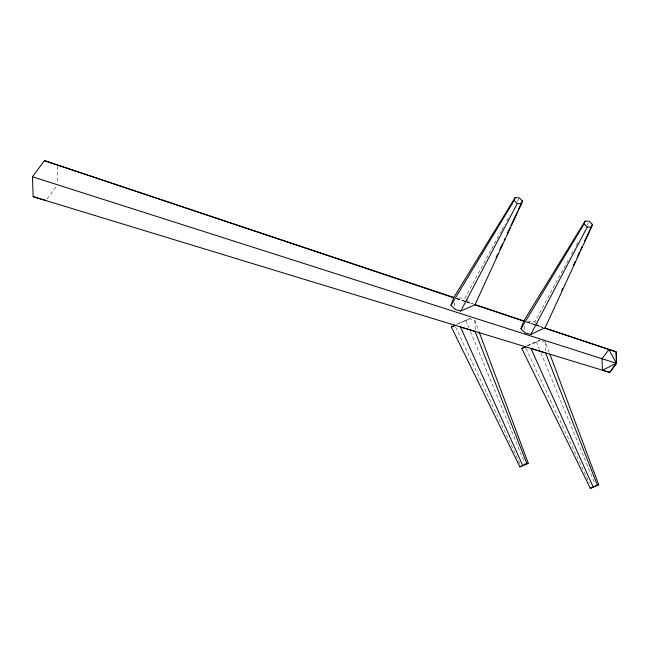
<?xml version="1.0" encoding="UTF-8"?>
<svg xmlns="http://www.w3.org/2000/svg" width="649" height="649" viewBox="0 0 649 649"><rect width="100%" height="100%" fill="white"/><g stroke="black" fill="none" stroke-linecap="round" stroke-linejoin="round"><path stroke-width="0.49" stroke-dasharray="3.25 2.43" d="M501.434 230.768L464.781 298.353L457.764 297.948M501.912 229.876L504.808 224.546M506.739 220.984L509.627 215.646M517.35 201.425L519.273 197.864M527.751 321.393L534.768 321.799L569.489 257.775M571.42 254.221L574.316 248.883M576.247 245.322L578.657 240.876M587.337 224.87L588.302 223.094M47.109 198.902L56.714 186.028M469.835 318.691L456.377 324.403L469.835 318.691L474.857 320.541L478.743 330.933M527.702 345.519L540.309 340.181M526.915 345.885L539.416 340.563M456.645 298.637L464.351 301.095M465.317 301.396L472.586 303.773M534.565 324.614L526.29 321.977L534.013 324.605M535.482 324.906L542.572 327.226M456.709 298.402L466.306 301.623M467.272 301.947L473.032 303.878M526.818 321.904L536.423 325.125M537.38 325.449L543.14 327.38M456.498 298.637L465.909 301.785M466.85 302.101L472.496 303.992M534.954 324.922L543.051 327.623M541.98 340.798L545.322 342.031L549.565 353.364M534.768 321.799L536.65 323.632M537.275 324.249L539.157 326.082M466.039 299.57L469.17 302.629M525.998 348.481L589.438 483.075M455.525 326.991L519.833 463.418M536.277 341.755L539.368 349.235M540.917 352.983L594.614 483.01M465.812 320.265L468.903 327.753M470.444 331.493L525.309 464.327M524.335 326.123L525.041 331.031M454.349 302.677L455.192 308.559M545.322 342.031L545.728 350.971M474.857 320.541L475.311 330.471M57.25 166.477L57.875 183.416"/><path stroke-width="0.97" d="M450.998 305.314L453.659 297.713L515.103 197.62L519.273 197.864L522.453 200.955L521.455 203.81L474.922 304.795L460.79 311.041L455.338 309.541L450.998 305.314L514.105 200.476L515.103 197.62M545.46 328.41L544.365 328.078L530.777 334.495L525.325 332.994L520.985 328.767L523.646 321.158L585.09 221.074L589.268 221.317L592.44 224.408L591.442 227.264L544.917 328.248L616.136 351.847L616.55 363.229L609.695 372.437L602.418 370.246L602.004 358.856L608.859 349.657L616.42 363.335L609.695 372.437L33.18 196.688L32.45 176.755L44.448 160.652L453.821 297.437M520.985 328.767L584.1 223.929L585.09 221.074M453.635 297.769L44.448 160.652M496.031 257.685L497.734 254.027M499.868 249.451L502.423 243.959M504.127 240.3L504.979 238.467M507.112 233.9L510.09 227.491M510.941 225.657L517.334 211.939M518.186 210.106L522.453 200.955M561.758 290.281L562.61 288.456M573.262 265.579L574.965 261.92M577.099 257.345L579.654 251.861M580.506 250.027L582.21 246.369M584.343 241.793L592.44 224.408M460.79 311.041L517.285 203.575L521.455 203.81M530.777 334.495L587.272 227.02L591.442 227.264M616.55 363.229L602.418 370.246M451.323 327.007L454.665 325.157L455.403 325.417L451.323 327.007L519.873 466.858L528.237 463.183L479.1 331.874M521.796 348.497L525.13 346.647L525.868 346.907L521.796 348.497L590.339 488.348L598.702 484.673L549.922 354.313M519.873 466.858L528.237 463.183M590.339 488.348L598.702 484.673M522.802 465.714L460.474 326.966L475.352 331.469M593.267 487.204L530.947 348.448L545.817 352.959M33.18 196.688L45.909 200.517M32.45 176.755L616.42 363.335L616.136 351.847L545.063 328.021M474.954 304.519L523.938 320.939M474.378 304.624L524.449 321.393M584.1 223.929L587.272 227.02M514.105 200.476L517.285 203.575M545.566 352.878L597.445 485.371M475.1 331.396L526.98 463.881"/></g></svg>
